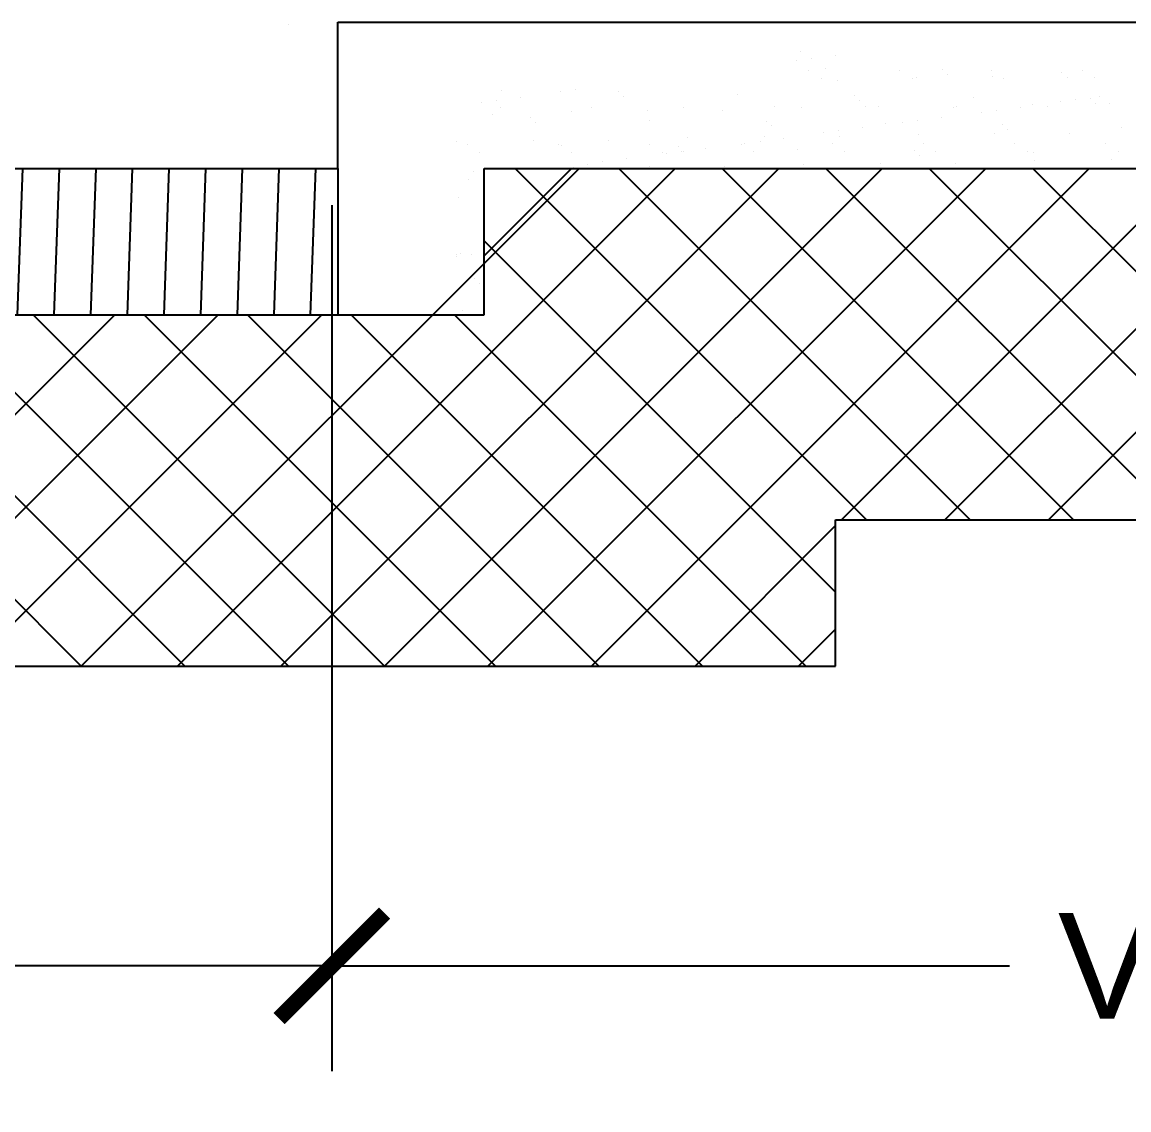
# Model space of a CAD drawing. Header units: metres. Extents: x 668617 to 675126, y 2286318 to 2293677.
# Drawn here: x 672282.565 to 672284.455, y 2287838.432 to 2287840.29 of the extents above; entities that cross this region are included whole.
import ezdxf

# ---------------------------------------------------------------- set-up
doc = ezdxf.new("R2010")
doc.units = ezdxf.units.M
doc.header["$MEASUREMENT"] = 0
doc.layers.add('DMTG_SECCIONES_VIALES', color=250, linetype='Continuous')
doc.styles.get("Standard").update_dxf_attribs({"font": 'arial.ttf'})
doc.dimstyles.get("Standard").update_dxf_attribs({"dimtxt": 0.18, "dimasz": 0.18, "dimexe": 0.18, "dimexo": 0.0625, "dimgap": 0.09, "dimtad": 0, "dimtih": 1, "dimtoh": 1, "dimdec": 4, "dimzin": 0, "dimdsep": 46, "dimtxsty": 'Standard', "dimcen": 0.09, "dimadec": 0, "dimazin": 0, "dimtfac": 1, "dimtdec": 4, "dimtofl": 0, "dimtmove": 0, "dimatfit": 3, "dimfxl": 1, "dimtolj": 1, "dimtzin": 0, "dimarcsym": 0})

# ---------------------------------------------------------------- blocks, each defined once
blk = doc.blocks.new('_ArchTick')
at = {"color": 0, "linetype": 'ByBlock', "const_width": 0.15}
blk.add_lwpolyline([(-0.5, -0.5), (0.5, 0.5)], dxfattribs=at)
blk = doc.blocks.new('*D417')
at = {"layer": 'Defpoints', "color": 0, "transparency": 16777216}
for p in [(672279.9635, 2287840.0398), (672283.0935, 2287840.0398), (672283.0935, 2287838.6778)]:
    blk.add_point(p, dxfattribs=at)
at = {"layer": 'DMTG_SECCIONES_VIALES', "color": 0, "lineweight": -2, "transparency": 16777216}
for p, q in [((672279.9635, 2287839.9773), (672279.9635, 2287838.4978)), ((672283.0935, 2287839.9773), (672283.0935, 2287838.4978)), ((672279.9635, 2287838.6778), (672281.2048, 2287838.6778)), ((672283.0935, 2287838.6778), (672281.8523, 2287838.6778))]:
    blk.add_line(p, q, dxfattribs=at)
at = {"layer": 'DMTG_SECCIONES_VIALES', "color": 0, "lineweight": -2, "transparency": 16777216, "xscale": 0.18, "yscale": 0.18, "zscale": 0.18, "rotation": 180}
blk.add_blockref('_ArchTick', (672279.9635, 2287838.6778), dxfattribs=at)
at = {"layer": 'DMTG_SECCIONES_VIALES', "color": 0, "lineweight": -2, "transparency": 16777216, "xscale": 0.18, "yscale": 0.18, "zscale": 0.18}
blk.add_blockref('_ArchTick', (672283.0935, 2287838.6778), dxfattribs=at)
at = {"layer": 'DMTG_SECCIONES_VIALES', "color": 0, "transparency": 16777216, "insert": (672281.5285, 2287838.6778), "char_height": 0.18, "attachment_point": 5}
blk.add_mtext('\\A1;3.13', dxfattribs=at)
blk = doc.blocks.new('*D403')
at = {"layer": 'Defpoints', "color": 0, "transparency": 16777216}
for p in [(672283.0935, 2287838.6778), (672286.8032, 2287838.6778), (672286.8032, 2287838.6776)]:
    blk.add_point(p, dxfattribs=at)
at = {"layer": 'DMTG_SECCIONES_VIALES', "color": 0, "lineweight": -2, "transparency": 16777216}
for p, q in [((672283.0935, 2287838.6776), (672284.2507, 2287838.6776)), ((672286.8032, 2287838.6776), (672285.646, 2287838.6776)), ((672283.0935, 2287838.6153), (672283.0935, 2287838.4976)), ((672286.8032, 2287838.6153), (672286.8032, 2287838.4976))]:
    blk.add_line(p, q, dxfattribs=at)
at = {"layer": 'DMTG_SECCIONES_VIALES', "color": 0, "lineweight": -2, "transparency": 16777216, "xscale": 0.18, "yscale": 0.18, "zscale": 0.18, "rotation": 180}
blk.add_blockref('_ArchTick', (672283.0935, 2287838.6776), dxfattribs=at)
at = {"layer": 'DMTG_SECCIONES_VIALES', "color": 0, "lineweight": -2, "transparency": 16777216, "xscale": 0.18, "yscale": 0.18, "zscale": 0.18}
blk.add_blockref('_ArchTick', (672286.8032, 2287838.6776), dxfattribs=at)
at = {"layer": 'DMTG_SECCIONES_VIALES', "color": 0, "transparency": 16777216, "insert": (672284.9484, 2287838.6776), "char_height": 0.18, "attachment_point": 5}
blk.add_mtext('\\A1;VARIABLE', dxfattribs=at)
blk = doc.blocks.new('*D422')
at = {"layer": 'Defpoints', "color": 0, "transparency": 16777216}
for p in [(672246.3035, 2287840.2898), (672286.8035, 2287840.2898), (672286.8035, 2287837.735)]:
    blk.add_point(p, dxfattribs=at)
at = {"layer": 'DMTG_SECCIONES_VIALES', "color": 0, "lineweight": -2, "transparency": 16777216}
for p, q in [((672246.3035, 2287840.2273), (672246.3035, 2287837.555)), ((672286.8035, 2287840.2273), (672286.8035, 2287837.555)), ((672246.3035, 2287837.735), (672266.1565, 2287837.735)), ((672286.8035, 2287837.735), (672266.9506, 2287837.735))]:
    blk.add_line(p, q, dxfattribs=at)
at = {"layer": 'DMTG_SECCIONES_VIALES', "color": 0, "lineweight": -2, "transparency": 16777216, "xscale": 0.18, "yscale": 0.18, "zscale": 0.18, "rotation": 180}
blk.add_blockref('_ArchTick', (672246.3035, 2287837.735), dxfattribs=at)
at = {"layer": 'DMTG_SECCIONES_VIALES', "color": 0, "lineweight": -2, "transparency": 16777216, "xscale": 0.18, "yscale": 0.18, "zscale": 0.18}
blk.add_blockref('_ArchTick', (672286.8035, 2287837.735), dxfattribs=at)
at = {"layer": 'DMTG_SECCIONES_VIALES', "color": 0, "transparency": 16777216, "insert": (672266.5535, 2287837.735), "char_height": 0.18, "attachment_point": 5}
blk.add_mtext('\\A1;40.50', dxfattribs=at)

msp = doc.modelspace()

# ---------------------------------------------------------------- hatches: boundary and pattern name
at = {"layer": 'DMTG_SECCIONES_VIALES', "true_color": 0x000000}
h = msp.add_hatch(dxfattribs=at)
h.set_pattern_fill('ANSI31', color=18, scale=0.5, angle=43)
h.set_pattern_definition([(88, (671855.920446, 2287769.89963), (-0.062461927, 0.0021812185), [])])
h.paths.add_polyline_path([(672250.00355, 2287840.03977), (672250.00355, 2287839.78977), (672259.70355, 2287839.78977), (672259.70355, 2287840.03977)])
h.paths.add_polyline_path([(672283.10355, 2287839.78977), (672283.10355, 2287840.03977), (672273.70355, 2287840.03977), (672273.70355, 2287839.78977)])

# ---------------------------------------------------------------- linework, layer by layer
at = {"layer": 'DMTG_SECCIONES_VIALES'}
for p, q in [((672283.10355, 2287840.03977), (672283.10355, 2287840.28977)), ((672283.10355, 2287840.28977), (672286.80355, 2287840.28977)), ((672273.70355, 2287840.03977), (672283.10355, 2287840.03977)), ((672283.35355, 2287839.78977), (672283.35355, 2287840.03977)), ((672283.35355, 2287840.03977), (672286.86182, 2287840.03977)), ((672283.95355, 2287839.18977), (672283.95355, 2287839.43977)), ((672283.95355, 2287839.43977), (672286.85474, 2287839.43977)), ((672272.85355, 2287839.18977), (672283.95355, 2287839.18977))]:
    msp.add_line(p, q, dxfattribs=at)
at = {"layer": 'DMTG_SECCIONES_VIALES', "color": 18, "linetype": 'Continuous', "true_color": 0x000000}
for p, q in [((672283.01942, 2287840.28621), (672283.01942, 2287840.28621)), ((672283.89315, 2287840.23995), (672283.89315, 2287840.23995)), ((672283.95397, 2287840.23272), (672283.95397, 2287840.23272)), ((672283.8873, 2287840.22395), (672283.8873, 2287840.22395)), ((672283.91332, 2287840.22737), (672283.91332, 2287840.22737)), ((672283.90788, 2287840.20705), (672283.90788, 2287840.20705)), ((672283.93625, 2287840.2103), (672283.93625, 2287840.2103)), ((672284.06359, 2287840.20733), (672284.06359, 2287840.20733)), ((672284.09164, 2287840.19474), (672284.09164, 2287840.19474)), ((672284.13632, 2287840.20858), (672284.13632, 2287840.20858)), ((672284.14554, 2287840.20014), (672284.14554, 2287840.20014)), ((672284.21929, 2287840.20761), (672284.21929, 2287840.20761)), ((672284.22252, 2287840.19641), (672284.22252, 2287840.19641)), ((672284.33934, 2287840.20416), (672284.33934, 2287840.20416)), ((672284.35043, 2287840.19579), (672284.35043, 2287840.19579)), ((672284.375, 2287840.2079), (672284.375, 2287840.2079)), ((672283.92896, 2287840.19361), (672283.92896, 2287840.19361)), ((672283.9566, 2287840.18987), (672283.9566, 2287840.18987)), ((672284.08467, 2287840.1939), (672284.08467, 2287840.1939)), ((672284.24038, 2287840.19418), (672284.24038, 2287840.19418)), ((672284.39609, 2287840.19446), (672284.39609, 2287840.19446)), ((672283.38285, 2287840.17256), (672283.38285, 2287840.17256)), ((672283.41562, 2287840.16185), (672283.41562, 2287840.16185)), ((672283.48353, 2287840.17079), (672283.48353, 2287840.17079)), ((672283.50956, 2287840.17421), (672283.50956, 2287840.17421)), ((672283.58292, 2287840.17084), (672283.58292, 2287840.17084)), ((672283.59214, 2287840.16239), (672283.59214, 2287840.16239)), ((672283.78594, 2287840.16642), (672283.78594, 2287840.16642)), ((672283.98601, 2287840.1647), (672283.98601, 2287840.1647)), ((672284.18904, 2287840.16028), (672284.18904, 2287840.16028)), ((672284.36319, 2287840.15714), (672284.36319, 2287840.15714)), ((672284.38911, 2287840.15856), (672284.38911, 2287840.15856)), ((672284.40384, 2287840.16249), (672284.40384, 2287840.16249)), ((672283.34894, 2287840.15307), (672283.34894, 2287840.15307)), ((672283.37497, 2287840.1565), (672283.37497, 2287840.1565)), ((672283.38204, 2287840.14413), (672283.38204, 2287840.14413)), ((672283.53775, 2287840.14441), (672283.53775, 2287840.14441)), ((672283.63335, 2287840.13935), (672283.63335, 2287840.13935)), ((672283.69345, 2287840.14469), (672283.69345, 2287840.14469)), ((672283.76126, 2287840.13874), (672283.76126, 2287840.13874)), ((672283.84916, 2287840.14497), (672283.84916, 2287840.14497)), ((672283.8963, 2287840.14361), (672283.8963, 2287840.14361)), ((672283.99523, 2287840.15625), (672283.99523, 2287840.15625)), ((672284.00487, 2287840.14526), (672284.00487, 2287840.14526)), ((672284.02718, 2287840.14527), (672284.02718, 2287840.14527)), ((672284.15509, 2287840.14466), (672284.15509, 2287840.14466)), ((672284.16058, 2287840.14554), (672284.16058, 2287840.14554)), ((672284.2286, 2287840.13942), (672284.2286, 2287840.13942)), ((672284.26925, 2287840.14477), (672284.26925, 2287840.14477)), ((672284.29013, 2287840.14953), (672284.29013, 2287840.14953)), ((672284.31628, 2287840.14582), (672284.31628, 2287840.14582)), ((672284.33716, 2287840.15371), (672284.33716, 2287840.15371)), ((672284.39832, 2287840.15012), (672284.39832, 2287840.15012)), ((672284.42101, 2287840.1512), (672284.42101, 2287840.1512)), ((672283.36743, 2287840.13282), (672283.36743, 2287840.13282)), ((672283.43261, 2287840.12696), (672283.43261, 2287840.12696)), ((672283.50247, 2287840.13768), (672283.50247, 2287840.13768)), ((672283.63564, 2287840.12253), (672283.63564, 2287840.12253)), ((672283.83571, 2287840.12082), (672283.83571, 2287840.12082)), ((672284.09401, 2287840.1217), (672284.09401, 2287840.1217)), ((672284.13466, 2287840.12705), (672284.13466, 2287840.12705)), ((672284.20257, 2287840.13599), (672284.20257, 2287840.13599)), ((672283.44183, 2287840.11851), (672283.44183, 2287840.11851)), ((672283.84492, 2287840.11237), (672283.84492, 2287840.11237)), ((672283.9334, 2287840.10056), (672283.9334, 2287840.10056)), ((672283.95942, 2287840.10398), (672283.95942, 2287840.10398)), ((672284.00007, 2287840.10933), (672284.00007, 2287840.10933)), ((672284.03873, 2287840.1164), (672284.03873, 2287840.1164)), ((672284.06798, 2287840.11828), (672284.06798, 2287840.11828)), ((672284.2388, 2287840.11468), (672284.2388, 2287840.11468)), ((672284.24802, 2287840.10623), (672284.24802, 2287840.10623)), ((672284.44182, 2287840.11026), (672284.44182, 2287840.11026)), ((672283.30713, 2287840.08655), (672283.30713, 2287840.08655)), ((672283.43801, 2287840.08822), (672283.43801, 2287840.08822)), ((672283.56592, 2287840.08761), (672283.56592, 2287840.08761)), ((672283.63685, 2287840.08128), (672283.63685, 2287840.08128)), ((672283.70096, 2287840.09247), (672283.70096, 2287840.09247)), ((672283.79255, 2287840.08156), (672283.79255, 2287840.08156)), ((672283.79881, 2287840.08284), (672283.79881, 2287840.08284)), ((672283.82483, 2287840.08626), (672283.82483, 2287840.08626)), ((672283.83184, 2287840.09414), (672283.83184, 2287840.09414)), ((672283.86548, 2287840.09162), (672283.86548, 2287840.09162)), ((672283.94826, 2287840.08184), (672283.94826, 2287840.08184)), ((672283.95975, 2287840.09353), (672283.95975, 2287840.09353)), ((672284.09479, 2287840.0984), (672284.09479, 2287840.0984)), ((672284.10397, 2287840.08212), (672284.10397, 2287840.08212)), ((672284.22567, 2287840.10006), (672284.22567, 2287840.10006)), ((672284.25967, 2287840.08241), (672284.25967, 2287840.08241)), ((672284.35358, 2287840.09945), (672284.35358, 2287840.09945)), ((672284.41538, 2287840.08269), (672284.41538, 2287840.08269)), ((672283.32543, 2287840.08071), (672283.32543, 2287840.08071)), ((672283.34652, 2287840.06728), (672283.34652, 2287840.06728)), ((672283.48114, 2287840.08099), (672283.48114, 2287840.08099)), ((672283.48533, 2287840.07865), (672283.48533, 2287840.07865)), ((672283.50222, 2287840.06756), (672283.50222, 2287840.06756)), ((672283.65793, 2287840.06784), (672283.65793, 2287840.06784)), ((672283.66422, 2287840.06512), (672283.66422, 2287840.06512)), ((672283.6854, 2287840.07693), (672283.6854, 2287840.07693)), ((672283.69024, 2287840.06855), (672283.69024, 2287840.06855)), ((672283.69462, 2287840.06849), (672283.69462, 2287840.06849)), ((672283.73089, 2287840.0739), (672283.73089, 2287840.0739)), ((672283.81364, 2287840.06813), (672283.81364, 2287840.06813)), ((672283.88842, 2287840.07251), (672283.88842, 2287840.07251)), ((672283.96935, 2287840.06841), (672283.96935, 2287840.06841)), ((672284.0885, 2287840.07079), (672284.0885, 2287840.07079)), ((672284.09771, 2287840.06235), (672284.09771, 2287840.06235)), ((672284.12505, 2287840.06869), (672284.12505, 2287840.06869)), ((672284.28076, 2287840.06898), (672284.28076, 2287840.06898)), ((672284.29152, 2287840.06637), (672284.29152, 2287840.06637)), ((672284.43647, 2287840.06926), (672284.43647, 2287840.06926)), ((672283.52963, 2287840.0474), (672283.52963, 2287840.0474)), ((672283.55566, 2287840.05083), (672283.55566, 2287840.05083)), ((672283.5963, 2287840.05618), (672283.5963, 2287840.05618)), ((672283.89945, 2287840.04726), (672283.89945, 2287840.04726)), ((672284.03033, 2287840.04893), (672284.03033, 2287840.04893)), ((672284.15824, 2287840.04832), (672284.15824, 2287840.04832)), ((672284.29328, 2287840.05319), (672284.29328, 2287840.05319)), ((672284.42416, 2287840.05486), (672284.42416, 2287840.05486)), ((672283.33502, 2287840.03477), (672283.33502, 2287840.03477)), ((672283.50562, 2287840.04134), (672283.50562, 2287840.04134)), ((672283.6365, 2287840.04301), (672283.6365, 2287840.04301)), ((672283.76441, 2287840.0424), (672283.76441, 2287840.0424)), ((672283.32713, 2287840.02074), (672283.32713, 2287840.02074)), ((672283.31028, 2287839.99021), (672283.31028, 2287839.99021)), ((672283.3071, 2287839.89343), (672283.3071, 2287839.89343)), ((672283.31343, 2287839.89387), (672283.31343, 2287839.89387)), ((672283.30655, 2287839.88857), (672283.30655, 2287839.88857)), ((672283.33258, 2287839.892), (672283.33258, 2287839.892)), ((672283.10405, 2287839.86191), (672283.10405, 2287839.86191)), ((672283.33696, 2287839.85137), (672283.33696, 2287839.85137)), ((672283.34618, 2287839.84293), (672283.34618, 2287839.84293)), ((672283.31658, 2287839.79753), (672283.31658, 2287839.79753))]:
    msp.add_line(p, q, dxfattribs=at)
at = {"layer": 'DMTG_SECCIONES_VIALES', "color": 252, "linetype": 'Continuous', "true_color": 0x939598}
for p, q in [((672282.66571, 2287839.18977), (672283.51571, 2287840.03977)), ((672282.82984, 2287839.18977), (672283.67984, 2287840.03977)), ((672283.00662, 2287839.18977), (672283.85662, 2287840.03977)), ((672283.1834, 2287839.18977), (672284.0334, 2287840.03977)), ((672283.35355, 2287839.89025), (672283.50307, 2287840.03977)), ((672283.36017, 2287839.18977), (672284.21017, 2287840.03977)), ((672284.0067, 2287839.43977), (672283.4067, 2287840.03977)), ((672283.53695, 2287839.18977), (672284.38695, 2287840.03977)), ((672284.18348, 2287839.43977), (672283.58348, 2287840.03977)), ((672284.36025, 2287839.43977), (672283.76025, 2287840.03977)), ((672284.53703, 2287839.43977), (672283.93703, 2287840.03977)), ((672283.96373, 2287839.43977), (672284.56373, 2287840.03977)), ((672284.71381, 2287839.43977), (672284.11381, 2287840.03977)), ((672284.1405, 2287839.43977), (672284.7405, 2287840.03977)), ((672284.89058, 2287839.43977), (672284.29058, 2287840.03977)), ((672284.31728, 2287839.43977), (672284.91728, 2287840.03977)), ((672283.95355, 2287839.31614), (672283.35355, 2287839.91614)), ((672282.66571, 2287839.18977), (672282.06571, 2287839.78977)), ((672282.12274, 2287839.18977), (672282.72274, 2287839.78977)), ((672282.84249, 2287839.18977), (672282.24249, 2287839.78977)), ((672282.29951, 2287839.18977), (672282.89951, 2287839.78977)), ((672283.01926, 2287839.18977), (672282.41926, 2287839.78977)), ((672282.47629, 2287839.18977), (672283.07629, 2287839.78977)), ((672283.1834, 2287839.18977), (672282.5834, 2287839.78977)), ((672283.37282, 2287839.18977), (672282.77282, 2287839.78977)), ((672283.54959, 2287839.18977), (672282.94959, 2287839.78977)), ((672283.72637, 2287839.18977), (672283.12637, 2287839.78977)), ((672283.90315, 2287839.18977), (672283.30315, 2287839.78977)), ((672283.71373, 2287839.18977), (672283.95355, 2287839.42959)), ((672283.8905, 2287839.18977), (672283.95355, 2287839.25282))]:
    msp.add_line(p, q, dxfattribs=at)
at = {"layer": 'DMTG_SECCIONES_VIALES'}
for points in [[(672283.10355, 2287840.03977), (672283.10355, 2287839.78977)], [(672273.45355, 2287839.78977), (672283.35355, 2287839.78977)]]:
    msp.add_lwpolyline(points, dxfattribs=at)

# ---------------------------------------------------------------- dimensions: what is measured, and where the dimension line sits
for base, p1, p2, picture, middle in [((672286.80355, 2287837.73504), (672246.30355, 2287840.28977), (672286.80355, 2287840.28977), '*D422', (672266.55355, 2287837.73504)), ((672283.09355, 2287838.67778), (672279.96355, 2287840.03977), (672283.09355, 2287840.03977), '*D417', (672281.52855, 2287838.67778))]:
    dim = msp.add_linear_dim(base=base, p1=p1, p2=p2, dimstyle='Standard', override={"dimdec": 2, "dimblk1": 'ArchTick', "dimblk2": 'ArchTick', "dimsah": 1}, dxfattribs=at)
    dim.commit()
    dim.dimension.update_dxf_attribs({"geometry": picture, "text_midpoint": middle})
dim = msp.add_linear_dim(base=(672286.80318, 2287838.67757), p1=(672283.09355, 2287838.67778), p2=(672286.80318, 2287838.67778), text='VARIABLE', dimstyle='Standard', override={"dimblk1": 'ArchTick', "dimblk2": 'ArchTick', "dimsah": 1}, dxfattribs=at)
dim.commit()
dim.dimension.update_dxf_attribs({"geometry": '*D403', "text_midpoint": (672284.94837, 2287838.67757), "dimtype": 160})

doc.saveas('drawing.dxf')
